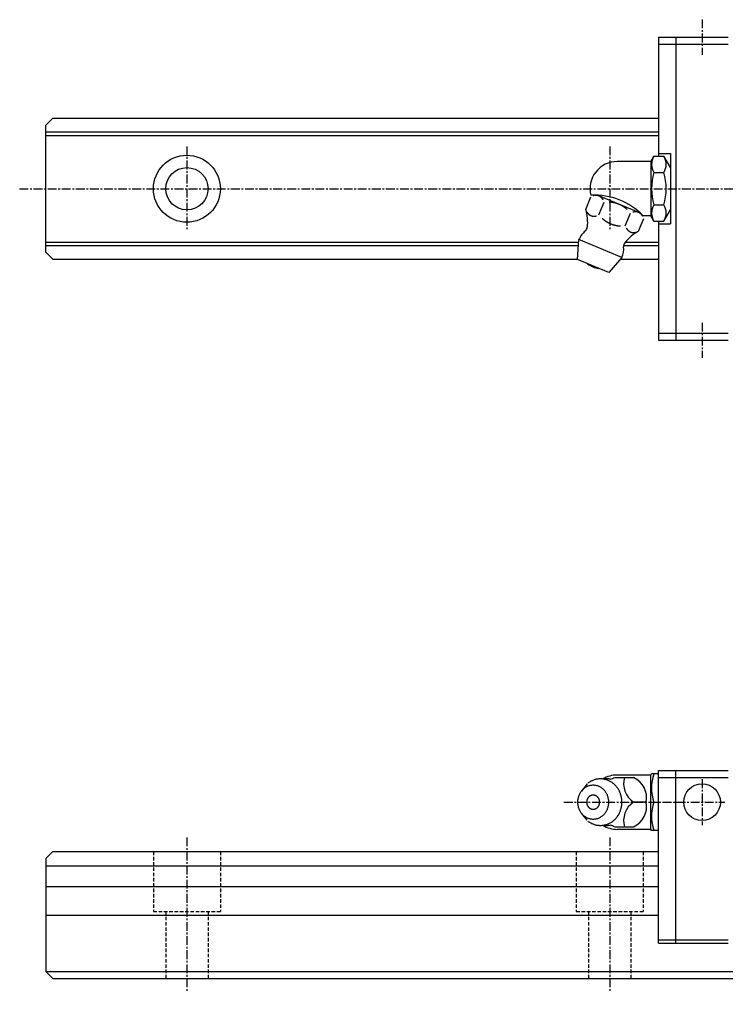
# Model space of a CAD drawing. Extents: x 10 to 344, y 10 to 189.
# Drawn here: x 115.6 to 215.9, y 40.9 to 178.9 of the extents above; entities that cross this region are included whole.
import ezdxf

# ---------------------------------------------------------------- set-up
doc = ezdxf.new("R2010")
doc.units = 0
doc.linetypes.add('CENTER', pattern=[2, 1.25, -0.25, 0.25, -0.25])
doc.linetypes.add('DASHED', pattern=[0.75, 0.5, -0.25])
doc.layers.get('0').update_dxf_attribs({"linetype": 'CONTINUOUS'})
doc.layers.add('CENTER', color=1, linetype='CENTER')

msp = doc.modelspace()

# ---------------------------------------------------------------- linework, layer by layer
at = {"color": 7, "linetype": 'CONTINUOUS'}
for p, q in [((206.23, 176.43), (206.23, 159.53)), ((206.23, 176.43), (208.73, 176.43)), ((206.23, 175.43), (208.73, 175.43)), ((208.73, 176.43), (208.73, 133.43)), ((208.73, 176.43), (216.13, 176.43)), ((208.73, 175.43), (216.13, 175.43)), ((119.33, 163.93), (120.33, 164.93)), ((120.33, 164.93), (206.23, 164.93)), ((119.33, 145.93), (119.33, 163.93)), ((119.33, 163), (206.23, 163)), ((119.33, 162.5), (206.23, 162.5)), ((205.17, 158.78), (200.38, 158.78)), ((205.17, 158.78), (205.6, 159.53)), ((205.17, 158.78), (205.17, 151.08)), ((205.6, 159.53), (207, 159.53)), ((206.23, 159.93), (207.93, 159.93)), ((207.93, 157.93), (207, 159.53)), ((207.93, 159.93), (207.93, 149.93)), ((207.93, 157.93), (207.93, 151.93)), ((205.6, 157.23), (207, 157.23)), ((195.93, 152), (196.67, 153.79)), ((203.7, 151.45), (197.53, 154.01)), ((197.8, 151.22), (198.54, 153.02)), ((205.6, 152.63), (207, 152.63)), ((207, 150.33), (207.93, 151.93)), ((201.54, 149.67), (202.28, 151.47)), ((203.41, 148.9), (204.16, 150.69)), ((205.17, 151.08), (204.08, 151.08)), ((205.6, 150.33), (205.17, 151.08)), ((205.6, 150.33), (207, 150.33)), ((206.23, 150.33), (206.23, 133.43)), ((206.23, 149.93), (207.93, 149.93)), ((194.76, 144.87), (194.96, 147.71)), ((201.06, 145.19), (194.96, 147.71)), ((119.33, 147.37), (194.94, 147.37)), ((119.33, 146.87), (194.9, 146.87)), ((201.29, 146.87), (206.23, 146.87)), ((201.55, 147.37), (206.23, 147.37)), ((119.33, 145.93), (120.33, 144.93)), ((120.33, 144.93), (194.77, 144.93)), ((201.06, 145.19), (199.2, 143.04)), ((200.84, 144.93), (206.23, 144.93)), ((199.2, 143.04), (194.76, 144.87)), ((206.23, 134.43), (208.73, 134.43)), ((208.73, 134.43), (216.13, 134.43)), ((206.23, 133.43), (208.73, 133.43)), ((208.73, 133.43), (216.13, 133.43)), ((205.17, 71.78), (200.38, 71.78)), ((205.17, 71.78), (205.26, 71.93)), ((205.17, 64.08), (205.17, 71.78)), ((206.23, 71.93), (205.26, 71.93)), ((206.23, 47.93), (206.23, 72.43)), ((206.23, 72.43), (208.73, 72.43)), ((208.73, 72.43), (216.13, 72.43)), ((208.73, 47.93), (208.73, 72.43)), ((196.11, 70.51), (195.3, 69.51)), ((200.03, 71.44), (202.71, 71.44)), ((206.23, 71.43), (208.73, 71.43)), ((208.73, 71.43), (216.13, 71.43)), ((204.5, 67.93), (202.7, 67.93)), ((205.6, 67.93), (206.23, 67.93)), ((196.11, 65.36), (195.3, 66.36)), ((200.03, 64.43), (202.71, 64.43)), ((205.17, 64.08), (200.38, 64.08)), ((205.26, 63.93), (205.17, 64.08)), ((206.23, 63.93), (205.26, 63.93)), ((120.33, 60.93), (119.33, 59.93)), ((120.33, 60.93), (206.23, 60.93)), ((119.33, 59.93), (119.33, 43.93)), ((119.33, 58.92), (206.23, 58.92)), ((119.33, 55.95), (206.23, 55.95)), ((119.33, 51.92), (206.23, 51.92)), ((206.23, 48.43), (208.73, 48.43)), ((208.73, 48.43), (216.13, 48.43)), ((206.23, 47.93), (208.73, 47.93)), ((208.73, 47.93), (216.13, 47.93)), ((119.33, 43.93), (339.33, 43.93)), ((120.33, 42.93), (119.33, 43.93)), ((120.33, 42.93), (338.33, 42.93))]:
    msp.add_line(p, q, dxfattribs=at)
at = {"color": 3, "linetype": 'DASHED'}
for p, q in [((134.58, 60.93), (134.58, 52.43)), ((144.08, 60.93), (144.08, 52.43)), ((194.58, 60.93), (194.58, 52.43)), ((204.08, 60.93), (204.08, 52.43)), ((134.58, 52.43), (144.08, 52.43)), ((136.33, 52.43), (136.33, 42.93)), ((142.33, 52.43), (142.33, 42.93)), ((194.58, 52.43), (204.08, 52.43)), ((196.33, 52.43), (196.33, 42.93)), ((202.33, 52.43), (202.33, 42.93))]:
    msp.add_line(p, q, dxfattribs=at)
at = {"color": 7, "linetype": 'CONTINUOUS'}
for points in [[(198.4, 153.34, 0), (198.4, 153.35, 0), (198.39, 153.37, 0), (198.38, 153.38, 0), (198.38, 153.39, 0), (198.37, 153.4, 0), (198.36, 153.41, 0), (198.35, 153.42, 0), (198.35, 153.44, 0), (198.34, 153.45, 0), (198.33, 153.46, 0), (198.32, 153.47, 0), (198.32, 153.48, 0), (198.31, 153.49, 0), (198.3, 153.5, 0), (198.29, 153.51, 0), (198.28, 153.52, 0), (198.28, 153.53, 0), (198.27, 153.54, 0), (198.26, 153.55, 0), (198.25, 153.56, 0), (198.24, 153.57, 0), (198.23, 153.58, 0), (198.23, 153.59, 0), (198.22, 153.6, 0), (198.21, 153.61, 0), (198.2, 153.62, 0), (198.19, 153.63, 0), (198.18, 153.64, 0), (198.17, 153.65, 0), (198.16, 153.66, 0), (198.15, 153.67, 0), (198.14, 153.68, 0), (198.13, 153.69, 0), (198.12, 153.69, 0), (198.12, 153.7, 0), (198.11, 153.71, 0), (198.1, 153.72, 0), (198.09, 153.73, 0), (198.08, 153.74, 0), (198.07, 153.74, 0), (198.06, 153.75, 0), (198.05, 153.76, 0), (198.04, 153.77, 0), (198.03, 153.77, 0), (198.02, 153.78, 0), (198.01, 153.79, 0), (198, 153.79, 0), (197.99, 153.8, 0), (197.97, 153.81, 0), (197.96, 153.81, 0), (197.95, 153.82, 0), (197.94, 153.83, 0), (197.93, 153.83, 0), (197.92, 153.84, 0), (197.91, 153.84, 0), (197.9, 153.85, 0), (197.89, 153.86, 0), (197.88, 153.86, 0), (197.87, 153.87, 0), (197.85, 153.87, 0), (197.84, 153.88, 0), (197.83, 153.88, 0), (197.82, 153.89, 0), (197.81, 153.89, 0), (197.8, 153.9, 0), (197.79, 153.9, 0), (197.78, 153.91, 0), (197.76, 153.91, 0), (197.75, 153.91, 0), (197.74, 153.92, 0), (197.73, 153.92, 0), (197.72, 153.93, 0), (197.7, 153.93, 0), (197.69, 153.93, 0), (197.68, 153.94, 0), (197.67, 153.94, 0), (197.66, 153.94, 0), (197.64, 153.95, 0), (197.63, 153.95, 0), (197.62, 153.95, 0), (197.61, 153.96, 0), (197.59, 153.96, 0), (197.58, 153.96, 0), (197.57, 153.96, 0), (197.56, 153.96, 0), (197.55, 153.97, 0), (197.53, 153.97, 0), (197.52, 153.97, 0), (197.51, 153.97, 0), (197.5, 153.97, 0), (197.48, 153.97, 0), (197.47, 153.97, 0), (197.46, 153.97, 0), (197.44, 153.98, 0), (197.43, 153.98, 0), (197.42, 153.98, 0), (197.41, 153.98, 0), (197.39, 153.98, 0), (197.38, 153.98, 0), (197.37, 153.98, 0), (197.35, 153.98, 0), (197.34, 153.98, 0), (197.33, 153.98, 0), (197.32, 153.98, 0), (197.3, 153.98, 0), (197.29, 153.97, 0), (197.28, 153.97, 0), (197.26, 153.97, 0), (197.25, 153.97, 0), (197.24, 153.97, 0), (197.22, 153.97, 0), (197.21, 153.97, 0), (197.2, 153.97, 0), (197.19, 153.96, 0), (197.17, 153.96, 0), (197.16, 153.96, 0), (197.15, 153.96, 0), (197.13, 153.96, 0), (197.12, 153.95, 0), (197.1, 153.95, 0), (197.09, 153.95, 0), (197.08, 153.94, 0), (197.06, 153.94, 0), (197.05, 153.94, 0), (197.04, 153.93, 0), (197.03, 153.93, 0), (197.01, 153.93, 0), (197, 153.92, 0)], [(201.81, 151.97, 0), (201.79, 151.99, 0), (201.78, 152, 0), (201.76, 152.01, 0), (201.74, 152.03, 0), (201.72, 152.04, 0), (201.71, 152.06, 0), (201.69, 152.07, 0), (201.67, 152.09, 0), (201.66, 152.1, 0), (201.64, 152.12, 0), (201.62, 152.13, 0), (201.6, 152.15, 0), (201.59, 152.16, 0), (201.57, 152.17, 0), (201.55, 152.19, 0), (201.53, 152.2, 0), (201.51, 152.21, 0), (201.5, 152.23, 0), (201.48, 152.24, 0), (201.46, 152.25, 0), (201.44, 152.27, 0), (201.43, 152.28, 0), (201.41, 152.29, 0), (201.39, 152.31, 0), (201.37, 152.32, 0), (201.35, 152.33, 0), (201.33, 152.34, 0), (201.31, 152.36, 0), (201.3, 152.37, 0), (201.28, 152.38, 0), (201.26, 152.39, 0), (201.24, 152.41, 0), (201.22, 152.42, 0), (201.2, 152.43, 0), (201.18, 152.44, 0), (201.16, 152.45, 0), (201.15, 152.46, 0), (201.13, 152.47, 0), (201.11, 152.49, 0), (201.09, 152.5, 0), (201.07, 152.51, 0), (201.05, 152.52, 0), (201.03, 152.53, 0), (201.01, 152.54, 0), (200.99, 152.55, 0), (200.97, 152.56, 0), (200.95, 152.57, 0), (200.93, 152.58, 0), (200.91, 152.59, 0), (200.9, 152.6, 0), (200.88, 152.61, 0), (200.86, 152.62, 0), (200.84, 152.63, 0), (200.82, 152.64, 0), (200.8, 152.65, 0), (200.78, 152.66, 0), (200.76, 152.67, 0), (200.74, 152.68, 0), (200.72, 152.69, 0), (200.7, 152.7, 0), (200.68, 152.71, 0), (200.66, 152.71, 0), (200.64, 152.72, 0), (200.62, 152.73, 0), (200.59, 152.74, 0), (200.57, 152.75, 0), (200.55, 152.76, 0), (200.53, 152.76, 0), (200.51, 152.77, 0), (200.49, 152.78, 0), (200.47, 152.79, 0), (200.45, 152.79, 0), (200.43, 152.8, 0), (200.41, 152.81, 0), (200.39, 152.82, 0), (200.37, 152.82, 0), (200.35, 152.83, 0), (200.33, 152.84, 0), (200.31, 152.84, 0), (200.28, 152.85, 0), (200.26, 152.86, 0), (200.24, 152.86, 0), (200.22, 152.87, 0), (200.2, 152.88, 0), (200.18, 152.88, 0), (200.16, 152.89, 0), (200.14, 152.9, 0), (200.11, 152.9, 0), (200.09, 152.91, 0), (200.07, 152.91, 0), (200.05, 152.92, 0), (200.03, 152.92, 0), (200.01, 152.93, 0), (199.99, 152.93, 0), (199.97, 152.94, 0), (199.94, 152.94, 0), (199.92, 152.95, 0), (199.9, 152.95, 0), (199.88, 152.96, 0), (199.86, 152.96, 0), (199.83, 152.97, 0), (199.81, 152.97, 0), (199.79, 152.97, 0), (199.77, 152.98, 0), (199.75, 152.98, 0), (199.72, 152.99, 0), (199.7, 152.99, 0), (199.68, 152.99, 0), (199.66, 153, 0), (199.64, 153, 0), (199.61, 153, 0), (199.59, 153, 0), (199.57, 153.01, 0), (199.55, 153.01, 0), (199.53, 153.01, 0), (199.5, 153.01, 0), (199.48, 153.02, 0), (199.46, 153.02, 0), (199.44, 153.02, 0), (199.41, 153.02, 0), (199.39, 153.03, 0), (199.37, 153.03, 0), (199.35, 153.03, 0), (199.32, 153.03, 0), (199.3, 153.03, 0), (199.28, 153.03, 0), (199.25, 153.04, 0), (199.23, 153.04, 0)], [(196.07, 151.67, 0), (196.07, 151.66, 0), (196.08, 151.65, 0), (196.09, 151.64, 0), (196.09, 151.63, 0), (196.1, 151.61, 0), (196.11, 151.6, 0), (196.12, 151.59, 0), (196.12, 151.58, 0), (196.13, 151.57, 0), (196.14, 151.56, 0), (196.15, 151.55, 0), (196.15, 151.53, 0), (196.16, 151.52, 0), (196.17, 151.51, 0), (196.18, 151.5, 0), (196.19, 151.49, 0), (196.19, 151.48, 0), (196.2, 151.47, 0), (196.21, 151.46, 0), (196.22, 151.45, 0), (196.23, 151.44, 0), (196.24, 151.43, 0), (196.25, 151.42, 0), (196.25, 151.41, 0), (196.26, 151.4, 0), (196.27, 151.39, 0), (196.28, 151.38, 0), (196.29, 151.37, 0), (196.3, 151.37, 0), (196.31, 151.36, 0), (196.32, 151.35, 0), (196.33, 151.34, 0), (196.34, 151.33, 0), (196.34, 151.32, 0), (196.35, 151.31, 0), (196.37, 151.3, 0), (196.37, 151.3, 0), (196.38, 151.29, 0), (196.39, 151.28, 0), (196.4, 151.27, 0), (196.41, 151.26, 0), (196.42, 151.26, 0), (196.43, 151.25, 0), (196.44, 151.24, 0), (196.46, 151.24, 0), (196.46, 151.23, 0), (196.47, 151.22, 0), (196.49, 151.21, 0), (196.5, 151.21, 0), (196.51, 151.2, 0), (196.52, 151.19, 0), (196.53, 151.19, 0), (196.54, 151.18, 0), (196.55, 151.18, 0), (196.56, 151.17, 0), (196.57, 151.16, 0), (196.58, 151.16, 0), (196.59, 151.15, 0), (196.6, 151.15, 0), (196.62, 151.14, 0), (196.63, 151.14, 0), (196.64, 151.13, 0), (196.65, 151.13, 0), (196.66, 151.12, 0), (196.67, 151.12, 0), (196.68, 151.11, 0), (196.7, 151.11, 0), (196.71, 151.1, 0), (196.72, 151.1, 0), (196.73, 151.1, 0), (196.74, 151.09, 0), (196.75, 151.09, 0), (196.77, 151.08, 0), (196.78, 151.08, 0), (196.79, 151.08, 0), (196.8, 151.07, 0), (196.81, 151.07, 0), (196.83, 151.07, 0), (196.84, 151.06, 0), (196.85, 151.06, 0), (196.86, 151.06, 0), (196.88, 151.06, 0), (196.89, 151.06, 0), (196.9, 151.05, 0), (196.91, 151.05, 0), (196.93, 151.05, 0), (196.94, 151.05, 0), (196.95, 151.05, 0), (196.96, 151.04, 0), (196.97, 151.04, 0), (196.99, 151.04, 0), (197, 151.04, 0), (197.01, 151.04, 0), (197.03, 151.04, 0), (197.04, 151.04, 0), (197.05, 151.04, 0), (197.06, 151.04, 0), (197.08, 151.04, 0), (197.09, 151.04, 0), (197.1, 151.04, 0), (197.12, 151.04, 0), (197.13, 151.04, 0), (197.14, 151.04, 0), (197.15, 151.04, 0), (197.17, 151.04, 0), (197.18, 151.04, 0), (197.19, 151.04, 0), (197.21, 151.04, 0), (197.22, 151.04, 0), (197.23, 151.04, 0), (197.25, 151.05, 0), (197.26, 151.05, 0), (197.27, 151.05, 0), (197.29, 151.05, 0), (197.3, 151.05, 0), (197.31, 151.06, 0), (197.33, 151.06, 0), (197.34, 151.06, 0), (197.35, 151.06, 0), (197.37, 151.06, 0), (197.38, 151.07, 0), (197.39, 151.07, 0), (197.41, 151.07, 0), (197.42, 151.08, 0), (197.43, 151.08, 0), (197.45, 151.08, 0), (197.46, 151.09, 0), (197.47, 151.09, 0)], [(198.27, 150.72, 0), (198.29, 150.71, 0), (198.31, 150.69, 0), (198.32, 150.68, 0), (198.34, 150.66, 0), (198.36, 150.65, 0), (198.38, 150.63, 0), (198.39, 150.62, 0), (198.41, 150.6, 0), (198.43, 150.59, 0), (198.44, 150.57, 0), (198.46, 150.56, 0), (198.48, 150.54, 0), (198.5, 150.53, 0), (198.51, 150.52, 0), (198.53, 150.5, 0), (198.55, 150.49, 0), (198.57, 150.48, 0), (198.59, 150.46, 0), (198.6, 150.45, 0), (198.62, 150.44, 0), (198.64, 150.42, 0), (198.66, 150.41, 0), (198.68, 150.4, 0), (198.69, 150.38, 0), (198.71, 150.37, 0), (198.73, 150.36, 0), (198.75, 150.35, 0), (198.77, 150.33, 0), (198.79, 150.32, 0), (198.81, 150.31, 0), (198.82, 150.3, 0), (198.84, 150.28, 0), (198.86, 150.27, 0), (198.88, 150.26, 0), (198.9, 150.25, 0), (198.92, 150.24, 0), (198.94, 150.23, 0), (198.96, 150.22, 0), (198.97, 150.2, 0), (198.99, 150.19, 0), (199.01, 150.18, 0), (199.03, 150.17, 0), (199.05, 150.16, 0), (199.07, 150.15, 0), (199.09, 150.14, 0), (199.11, 150.13, 0), (199.13, 150.12, 0), (199.15, 150.11, 0), (199.17, 150.1, 0), (199.19, 150.09, 0), (199.21, 150.08, 0), (199.23, 150.07, 0), (199.25, 150.06, 0), (199.27, 150.05, 0), (199.29, 150.04, 0), (199.31, 150.03, 0), (199.33, 150.02, 0), (199.35, 150.01, 0), (199.37, 150, 0), (199.39, 149.99, 0), (199.41, 149.99, 0), (199.43, 149.98, 0), (199.45, 149.97, 0), (199.47, 149.96, 0), (199.49, 149.95, 0), (199.51, 149.94, 0), (199.53, 149.93, 0), (199.55, 149.93, 0), (199.57, 149.92, 0), (199.59, 149.91, 0), (199.61, 149.9, 0), (199.63, 149.9, 0), (199.65, 149.89, 0), (199.67, 149.88, 0), (199.69, 149.87, 0), (199.71, 149.87, 0), (199.74, 149.86, 0), (199.76, 149.85, 0), (199.78, 149.85, 0), (199.8, 149.84, 0), (199.82, 149.83, 0), (199.84, 149.83, 0), (199.86, 149.82, 0), (199.88, 149.81, 0), (199.9, 149.81, 0), (199.93, 149.8, 0), (199.95, 149.79, 0), (199.97, 149.79, 0), (199.99, 149.78, 0), (200.01, 149.78, 0), (200.03, 149.77, 0), (200.05, 149.77, 0), (200.07, 149.76, 0), (200.1, 149.76, 0), (200.12, 149.75, 0), (200.14, 149.75, 0), (200.16, 149.74, 0), (200.18, 149.74, 0), (200.21, 149.73, 0), (200.23, 149.73, 0), (200.25, 149.72, 0), (200.27, 149.72, 0), (200.29, 149.72, 0), (200.31, 149.71, 0), (200.34, 149.71, 0), (200.36, 149.71, 0), (200.38, 149.7, 0), (200.4, 149.7, 0), (200.43, 149.69, 0), (200.45, 149.69, 0), (200.47, 149.69, 0), (200.49, 149.69, 0), (200.51, 149.68, 0), (200.54, 149.68, 0), (200.56, 149.68, 0), (200.58, 149.68, 0), (200.6, 149.67, 0), (200.62, 149.67, 0), (200.65, 149.67, 0), (200.67, 149.67, 0), (200.69, 149.66, 0), (200.72, 149.66, 0), (200.74, 149.66, 0), (200.76, 149.66, 0), (200.78, 149.66, 0), (200.8, 149.66, 0), (200.83, 149.65, 0), (200.85, 149.65, 0)], [(204.02, 151.02, 0), (204.01, 151.03, 0), (204, 151.04, 0), (204, 151.05, 0), (203.99, 151.06, 0), (203.98, 151.08, 0), (203.97, 151.09, 0), (203.97, 151.1, 0), (203.96, 151.11, 0), (203.95, 151.12, 0), (203.94, 151.13, 0), (203.94, 151.14, 0), (203.93, 151.15, 0), (203.92, 151.17, 0), (203.91, 151.18, 0), (203.91, 151.19, 0), (203.9, 151.2, 0), (203.89, 151.21, 0), (203.88, 151.22, 0), (203.87, 151.23, 0), (203.86, 151.24, 0), (203.85, 151.25, 0), (203.85, 151.26, 0), (203.84, 151.27, 0), (203.83, 151.28, 0), (203.82, 151.29, 0), (203.81, 151.3, 0), (203.8, 151.31, 0), (203.79, 151.32, 0), (203.78, 151.33, 0), (203.77, 151.34, 0), (203.77, 151.34, 0), (203.76, 151.35, 0), (203.75, 151.36, 0), (203.74, 151.37, 0), (203.73, 151.38, 0), (203.72, 151.39, 0), (203.71, 151.39, 0), (203.7, 151.4, 0), (203.69, 151.41, 0), (203.68, 151.42, 0), (203.67, 151.43, 0), (203.66, 151.43, 0), (203.65, 151.44, 0), (203.64, 151.45, 0), (203.63, 151.46, 0), (203.62, 151.46, 0), (203.61, 151.47, 0), (203.6, 151.48, 0), (203.59, 151.48, 0), (203.58, 151.49, 0), (203.57, 151.5, 0), (203.56, 151.5, 0), (203.54, 151.51, 0), (203.53, 151.51, 0), (203.52, 151.52, 0), (203.51, 151.53, 0), (203.5, 151.53, 0), (203.49, 151.54, 0), (203.48, 151.54, 0), (203.47, 151.55, 0), (203.46, 151.55, 0), (203.44, 151.56, 0), (203.43, 151.56, 0), (203.42, 151.57, 0), (203.41, 151.57, 0), (203.4, 151.58, 0), (203.39, 151.58, 0), (203.38, 151.59, 0), (203.36, 151.59, 0), (203.35, 151.59, 0), (203.34, 151.6, 0), (203.33, 151.6, 0), (203.32, 151.61, 0), (203.31, 151.61, 0), (203.29, 151.61, 0), (203.28, 151.62, 0), (203.27, 151.62, 0), (203.26, 151.62, 0), (203.24, 151.62, 0), (203.23, 151.63, 0), (203.22, 151.63, 0), (203.21, 151.63, 0), (203.2, 151.63, 0), (203.18, 151.64, 0), (203.17, 151.64, 0), (203.16, 151.64, 0), (203.15, 151.64, 0), (203.13, 151.64, 0), (203.12, 151.65, 0), (203.11, 151.65, 0), (203.1, 151.65, 0), (203.08, 151.65, 0), (203.07, 151.65, 0), (203.06, 151.65, 0), (203.04, 151.65, 0), (203.03, 151.65, 0), (203.02, 151.65, 0), (203.01, 151.65, 0), (202.99, 151.65, 0), (202.98, 151.65, 0), (202.97, 151.65, 0), (202.95, 151.65, 0), (202.94, 151.65, 0), (202.93, 151.65, 0), (202.92, 151.65, 0), (202.9, 151.65, 0), (202.89, 151.65, 0), (202.88, 151.65, 0), (202.86, 151.65, 0), (202.85, 151.65, 0), (202.84, 151.64, 0), (202.82, 151.64, 0), (202.81, 151.64, 0), (202.8, 151.64, 0), (202.78, 151.64, 0), (202.77, 151.63, 0), (202.76, 151.63, 0), (202.74, 151.63, 0), (202.73, 151.63, 0), (202.72, 151.62, 0), (202.7, 151.62, 0), (202.69, 151.62, 0), (202.68, 151.62, 0), (202.66, 151.61, 0), (202.65, 151.61, 0), (202.64, 151.61, 0), (202.62, 151.6, 0), (202.61, 151.6, 0)], [(201.68, 149.35, 0), (201.69, 149.34, 0), (201.69, 149.32, 0), (201.7, 149.31, 0), (201.71, 149.3, 0), (201.71, 149.29, 0), (201.72, 149.28, 0), (201.73, 149.27, 0), (201.74, 149.25, 0), (201.74, 149.24, 0), (201.75, 149.23, 0), (201.76, 149.22, 0), (201.77, 149.21, 0), (201.77, 149.2, 0), (201.78, 149.19, 0), (201.79, 149.18, 0), (201.8, 149.17, 0), (201.81, 149.16, 0), (201.81, 149.15, 0), (201.82, 149.14, 0), (201.83, 149.13, 0), (201.84, 149.12, 0), (201.85, 149.11, 0), (201.86, 149.1, 0), (201.87, 149.09, 0), (201.87, 149.08, 0), (201.88, 149.07, 0), (201.89, 149.06, 0), (201.9, 149.05, 0), (201.91, 149.04, 0), (201.92, 149.03, 0), (201.93, 149.02, 0), (201.94, 149.01, 0), (201.95, 149, 0), (201.96, 149, 0), (201.97, 148.99, 0), (201.98, 148.98, 0), (201.99, 148.97, 0), (202, 148.96, 0), (202.01, 148.96, 0), (202.02, 148.95, 0), (202.03, 148.94, 0), (202.04, 148.93, 0), (202.05, 148.93, 0), (202.06, 148.92, 0), (202.07, 148.91, 0), (202.08, 148.9, 0), (202.09, 148.9, 0), (202.1, 148.89, 0), (202.11, 148.88, 0), (202.12, 148.88, 0), (202.13, 148.87, 0), (202.14, 148.86, 0), (202.15, 148.86, 0), (202.16, 148.85, 0), (202.17, 148.84, 0), (202.18, 148.84, 0), (202.19, 148.83, 0), (202.21, 148.83, 0), (202.22, 148.82, 0), (202.23, 148.82, 0), (202.24, 148.81, 0), (202.25, 148.81, 0), (202.26, 148.8, 0), (202.27, 148.8, 0), (202.28, 148.79, 0), (202.3, 148.79, 0), (202.31, 148.78, 0), (202.32, 148.78, 0), (202.33, 148.78, 0), (202.34, 148.77, 0), (202.35, 148.77, 0), (202.37, 148.76, 0), (202.38, 148.76, 0), (202.39, 148.76, 0), (202.4, 148.75, 0), (202.41, 148.75, 0), (202.43, 148.75, 0), (202.44, 148.74, 0), (202.45, 148.74, 0), (202.46, 148.74, 0), (202.47, 148.74, 0), (202.49, 148.73, 0), (202.5, 148.73, 0), (202.51, 148.73, 0), (202.53, 148.73, 0), (202.54, 148.72, 0), (202.55, 148.72, 0), (202.56, 148.72, 0), (202.57, 148.72, 0), (202.59, 148.72, 0), (202.6, 148.72, 0), (202.61, 148.72, 0), (202.62, 148.71, 0), (202.64, 148.71, 0), (202.65, 148.71, 0), (202.66, 148.71, 0), (202.68, 148.71, 0), (202.69, 148.71, 0), (202.7, 148.71, 0), (202.72, 148.71, 0), (202.73, 148.71, 0), (202.74, 148.71, 0), (202.75, 148.71, 0), (202.77, 148.71, 0), (202.78, 148.71, 0), (202.79, 148.71, 0), (202.81, 148.72, 0), (202.82, 148.72, 0), (202.83, 148.72, 0), (202.85, 148.72, 0), (202.86, 148.72, 0), (202.87, 148.72, 0), (202.88, 148.72, 0), (202.9, 148.73, 0), (202.91, 148.73, 0), (202.93, 148.73, 0), (202.94, 148.73, 0), (202.95, 148.74, 0), (202.97, 148.74, 0), (202.98, 148.74, 0), (202.99, 148.74, 0), (203, 148.75, 0), (203.02, 148.75, 0), (203.03, 148.75, 0), (203.04, 148.76, 0), (203.06, 148.76, 0), (203.07, 148.76, 0), (203.09, 148.77, 0)], [(196.2, 65.28, 0), (196.29, 65.21, 0), (196.38, 65.15, 0), (196.47, 65.09, 0), (196.56, 65.04, 0), (196.65, 64.98, 0), (196.75, 64.93, 0), (196.84, 64.89, 0), (196.94, 64.85, 0), (197.04, 64.81, 0), (197.14, 64.77, 0), (197.24, 64.74, 0), (197.34, 64.72, 0), (197.44, 64.69, 0), (197.55, 64.67, 0), (197.65, 64.66, 0), (197.76, 64.65, 0), (197.86, 64.64, 0), (197.97, 64.64, 0), (198.07, 64.64, 0), (198.18, 64.64, 0), (198.28, 64.65, 0), (198.39, 64.66, 0), (198.49, 64.68, 0), (198.59, 64.7, 0), (198.7, 64.72, 0), (198.8, 64.75, 0), (198.9, 64.78, 0), (199, 64.81, 0), (199.1, 64.85, 0), (199.2, 64.89, 0), (199.29, 64.94, 0), (199.39, 64.99, 0), (199.48, 65.04, 0), (199.57, 65.1, 0), (199.66, 65.16, 0), (199.75, 65.22, 0), (199.83, 65.29, 0), (199.92, 65.36, 0), (200, 65.43, 0), (200.08, 65.51, 0), (200.15, 65.58, 0), (200.23, 65.66, 0), (200.3, 65.75, 0), (200.36, 65.84, 0), (200.43, 65.92, 0), (200.49, 66.02, 0), (200.55, 66.11, 0), (200.61, 66.21, 0), (200.66, 66.3, 0), (200.71, 66.4, 0), (200.76, 66.5, 0), (200.8, 66.61, 0), (200.84, 66.71, 0), (200.88, 66.82, 0), (200.92, 66.93, 0), (200.95, 67.04, 0), (200.97, 67.15, 0), (201, 67.26, 0), (201.02, 67.37, 0), (201.03, 67.48, 0), (201.05, 67.59, 0), (201.06, 67.71, 0), (201.06, 67.82, 0), (201.06, 67.93, 0), (201.06, 68.05, 0), (201.06, 68.16, 0), (201.05, 68.28, 0), (201.03, 68.39, 0), (201.02, 68.5, 0), (201, 68.61, 0), (200.97, 68.72, 0), (200.95, 68.83, 0), (200.92, 68.94, 0), (200.88, 69.05, 0), (200.84, 69.16, 0), (200.8, 69.26, 0), (200.76, 69.37, 0), (200.71, 69.47, 0), (200.66, 69.57, 0), (200.61, 69.66, 0), (200.55, 69.76, 0), (200.49, 69.85, 0), (200.43, 69.95, 0), (200.36, 70.03, 0), (200.3, 70.12, 0), (200.23, 70.2, 0), (200.15, 70.29, 0), (200.08, 70.36, 0), (200, 70.44, 0), (199.92, 70.51, 0), (199.83, 70.58, 0), (199.75, 70.65, 0), (199.66, 70.71, 0), (199.57, 70.77, 0), (199.48, 70.83, 0), (199.39, 70.88, 0), (199.29, 70.93, 0), (199.2, 70.98, 0), (199.1, 71.02, 0), (199, 71.06, 0), (198.9, 71.09, 0), (198.8, 71.12, 0), (198.7, 71.15, 0), (198.59, 71.17, 0), (198.49, 71.19, 0), (198.39, 71.21, 0), (198.28, 71.22, 0), (198.18, 71.23, 0), (198.07, 71.23, 0), (197.97, 71.23, 0), (197.86, 71.23, 0), (197.76, 71.22, 0), (197.65, 71.21, 0), (197.55, 71.2, 0), (197.44, 71.18, 0), (197.34, 71.15, 0), (197.24, 71.13, 0), (197.14, 71.1, 0), (197.04, 71.06, 0), (196.94, 71.02, 0), (196.84, 70.98, 0), (196.75, 70.94, 0), (196.65, 70.89, 0), (196.56, 70.83, 0), (196.47, 70.78, 0), (196.38, 70.72, 0), (196.29, 70.66, 0), (196.2, 70.59, 0)], [(199.39, 71.19, 0), (199.38, 71.19, 0), (199.37, 71.19, 0), (199.37, 71.19, 0), (199.36, 71.19, 0), (199.35, 71.19, 0), (199.34, 71.2, 0), (199.34, 71.2, 0), (199.33, 71.2, 0), (199.32, 71.2, 0), (199.32, 71.2, 0), (199.31, 71.2, 0), (199.3, 71.2, 0), (199.29, 71.2, 0), (199.29, 71.2, 0), (199.28, 71.21, 0), (199.27, 71.21, 0), (199.27, 71.21, 0), (199.26, 71.21, 0), (199.25, 71.21, 0), (199.25, 71.21, 0), (199.24, 71.21, 0), (199.23, 71.21, 0), (199.22, 71.21, 0), (199.22, 71.21, 0), (199.21, 71.21, 0), (199.2, 71.22, 0), (199.2, 71.22, 0), (199.19, 71.22, 0), (199.18, 71.22, 0), (199.18, 71.22, 0), (199.17, 71.22, 0), (199.16, 71.22, 0), (199.15, 71.22, 0), (199.15, 71.22, 0), (199.14, 71.22, 0), (199.13, 71.22, 0), (199.12, 71.22, 0), (199.12, 71.22, 0), (199.11, 71.22, 0), (199.1, 71.23, 0), (199.1, 71.23, 0), (199.09, 71.23, 0), (199.08, 71.23, 0), (199.07, 71.23, 0), (199.07, 71.23, 0), (199.06, 71.23, 0), (199.05, 71.23, 0), (199.05, 71.23, 0), (199.04, 71.23, 0), (199.03, 71.23, 0), (199.02, 71.23, 0), (199.02, 71.23, 0), (199.01, 71.23, 0), (199, 71.23, 0), (199, 71.23, 0), (198.99, 71.23, 0), (198.98, 71.23, 0), (198.97, 71.23, 0), (198.97, 71.23, 0), (198.96, 71.23, 0), (198.95, 71.23, 0), (198.95, 71.23, 0), (198.94, 71.23, 0), (198.93, 71.23, 0), (198.93, 71.23, 0), (198.92, 71.23, 0), (198.91, 71.23, 0), (198.9, 71.23, 0), (198.9, 71.23, 0), (198.89, 71.23, 0), (198.88, 71.23, 0), (198.87, 71.23, 0), (198.87, 71.23, 0), (198.86, 71.23, 0), (198.85, 71.23, 0), (198.85, 71.23, 0), (198.84, 71.23, 0), (198.83, 71.23, 0), (198.82, 71.23, 0), (198.82, 71.23, 0), (198.81, 71.23, 0), (198.8, 71.23, 0), (198.8, 71.23, 0), (198.79, 71.23, 0), (198.78, 71.23, 0), (198.78, 71.23, 0), (198.77, 71.23, 0), (198.76, 71.23, 0), (198.75, 71.23, 0), (198.75, 71.23, 0), (198.74, 71.23, 0), (198.73, 71.23, 0), (198.72, 71.23, 0), (198.72, 71.23, 0), (198.71, 71.23, 0), (198.7, 71.23, 0), (198.7, 71.23, 0), (198.69, 71.23, 0), (198.68, 71.23, 0), (198.68, 71.23, 0), (198.67, 71.23, 0), (198.66, 71.23, 0), (198.65, 71.23, 0), (198.65, 71.23, 0), (198.64, 71.23, 0), (198.63, 71.22, 0), (198.62, 71.22, 0), (198.62, 71.22, 0), (198.61, 71.22, 0), (198.6, 71.22, 0), (198.6, 71.22, 0), (198.59, 71.22, 0), (198.58, 71.22, 0), (198.57, 71.22, 0), (198.57, 71.22, 0), (198.56, 71.22, 0), (198.55, 71.22, 0), (198.55, 71.22, 0), (198.54, 71.22, 0), (198.53, 71.21, 0), (198.53, 71.21, 0), (198.52, 71.21, 0), (198.51, 71.21, 0), (198.5, 71.21, 0), (198.5, 71.21, 0), (198.49, 71.21, 0), (198.48, 71.21, 0), (198.47, 71.21, 0)], [(196.98, 65.53, 0), (197.09, 65.54, 0), (197.2, 65.55, 0), (197.31, 65.56, 0), (197.41, 65.58, 0), (197.52, 65.61, 0), (197.62, 65.64, 0), (197.73, 65.68, 0), (197.83, 65.72, 0), (197.93, 65.77, 0), (198.03, 65.82, 0), (198.12, 65.88, 0), (198.21, 65.94, 0), (198.3, 66.01, 0), (198.39, 66.08, 0), (198.47, 66.16, 0), (198.55, 66.24, 0), (198.62, 66.32, 0), (198.69, 66.41, 0), (198.76, 66.51, 0), (198.82, 66.6, 0), (198.88, 66.7, 0), (198.94, 66.8, 0), (198.99, 66.91, 0), (199.03, 67.02, 0), (199.07, 67.13, 0), (199.1, 67.24, 0), (199.13, 67.35, 0), (199.16, 67.47, 0), (199.17, 67.58, 0), (199.19, 67.7, 0), (199.19, 67.82, 0), (199.2, 67.93, 0), (199.19, 68.05, 0), (199.19, 68.17, 0), (199.17, 68.29, 0), (199.16, 68.4, 0), (199.13, 68.52, 0), (199.1, 68.63, 0), (199.07, 68.74, 0), (199.03, 68.85, 0), (198.99, 68.96, 0), (198.94, 69.07, 0), (198.88, 69.17, 0), (198.82, 69.27, 0), (198.76, 69.36, 0), (198.69, 69.46, 0), (198.62, 69.55, 0), (198.55, 69.63, 0), (198.47, 69.71, 0), (198.39, 69.79, 0), (198.3, 69.86, 0), (198.21, 69.93, 0), (198.12, 69.99, 0), (198.03, 70.05, 0), (197.93, 70.1, 0), (197.83, 70.15, 0), (197.73, 70.19, 0), (197.62, 70.23, 0), (197.52, 70.26, 0), (197.41, 70.29, 0), (197.31, 70.31, 0), (197.2, 70.32, 0), (197.09, 70.33, 0), (196.98, 70.33, 0), (196.87, 70.33, 0), (196.76, 70.32, 0), (196.65, 70.31, 0), (196.55, 70.29, 0), (196.44, 70.26, 0), (196.34, 70.23, 0), (196.23, 70.19, 0), (196.13, 70.15, 0), (196.03, 70.1, 0), (195.94, 70.05, 0), (195.84, 69.99, 0), (195.75, 69.93, 0), (195.66, 69.86, 0), (195.57, 69.79, 0), (195.49, 69.71, 0), (195.41, 69.63, 0), (195.34, 69.55, 0), (195.27, 69.46, 0), (195.2, 69.36, 0), (195.14, 69.27, 0), (195.08, 69.17, 0), (195.03, 69.07, 0), (194.98, 68.96, 0), (194.93, 68.85, 0), (194.89, 68.74, 0), (194.86, 68.63, 0), (194.83, 68.52, 0), (194.81, 68.4, 0), (194.79, 68.29, 0), (194.77, 68.17, 0), (194.76, 68.05, 0), (194.76, 67.93, 0), (194.76, 67.82, 0), (194.77, 67.7, 0), (194.79, 67.58, 0), (194.81, 67.47, 0), (194.83, 67.35, 0), (194.86, 67.24, 0), (194.89, 67.13, 0), (194.93, 67.02, 0), (194.98, 66.91, 0), (195.03, 66.8, 0), (195.08, 66.7, 0), (195.14, 66.6, 0), (195.2, 66.51, 0), (195.27, 66.41, 0), (195.34, 66.32, 0), (195.41, 66.24, 0), (195.49, 66.16, 0), (195.57, 66.08, 0), (195.66, 66.01, 0), (195.75, 65.94, 0), (195.84, 65.88, 0), (195.94, 65.82, 0), (196.03, 65.77, 0), (196.13, 65.72, 0), (196.23, 65.68, 0), (196.34, 65.64, 0), (196.44, 65.61, 0), (196.55, 65.58, 0), (196.65, 65.56, 0), (196.76, 65.55, 0), (196.87, 65.54, 0), (196.98, 65.53, 0)], [(196.98, 66.93, 0), (197.03, 66.94, 0), (197.07, 66.94, 0), (197.12, 66.95, 0), (197.16, 66.95, 0), (197.21, 66.96, 0), (197.25, 66.98, 0), (197.29, 66.99, 0), (197.33, 67.01, 0), (197.38, 67.03, 0), (197.42, 67.05, 0), (197.46, 67.08, 0), (197.49, 67.1, 0), (197.53, 67.13, 0), (197.57, 67.16, 0), (197.6, 67.19, 0), (197.63, 67.23, 0), (197.66, 67.26, 0), (197.69, 67.3, 0), (197.72, 67.34, 0), (197.75, 67.38, 0), (197.77, 67.42, 0), (197.79, 67.46, 0), (197.81, 67.51, 0), (197.83, 67.55, 0), (197.85, 67.6, 0), (197.86, 67.64, 0), (197.88, 67.69, 0), (197.89, 67.74, 0), (197.89, 67.79, 0), (197.9, 67.84, 0), (197.9, 67.89, 0), (197.9, 67.93, 0), (197.9, 67.98, 0), (197.9, 68.03, 0), (197.89, 68.08, 0), (197.89, 68.13, 0), (197.88, 68.18, 0), (197.86, 68.23, 0), (197.85, 68.27, 0), (197.83, 68.32, 0), (197.81, 68.36, 0), (197.79, 68.41, 0), (197.77, 68.45, 0), (197.75, 68.49, 0), (197.72, 68.53, 0), (197.69, 68.57, 0), (197.66, 68.61, 0), (197.63, 68.64, 0), (197.6, 68.68, 0), (197.57, 68.71, 0), (197.53, 68.74, 0), (197.49, 68.77, 0), (197.46, 68.79, 0), (197.42, 68.82, 0), (197.38, 68.84, 0), (197.33, 68.86, 0), (197.29, 68.88, 0), (197.25, 68.89, 0), (197.21, 68.9, 0), (197.16, 68.92, 0), (197.12, 68.92, 0), (197.07, 68.93, 0), (197.03, 68.93, 0), (196.98, 68.93, 0), (196.94, 68.93, 0), (196.89, 68.93, 0), (196.84, 68.92, 0), (196.8, 68.92, 0), (196.76, 68.9, 0), (196.71, 68.89, 0), (196.67, 68.88, 0), (196.63, 68.86, 0), (196.59, 68.84, 0), (196.54, 68.82, 0), (196.5, 68.79, 0), (196.47, 68.77, 0), (196.43, 68.74, 0), (196.39, 68.71, 0), (196.36, 68.68, 0), (196.33, 68.64, 0), (196.3, 68.61, 0), (196.27, 68.57, 0), (196.24, 68.53, 0), (196.21, 68.49, 0), (196.19, 68.45, 0), (196.16, 68.41, 0), (196.15, 68.36, 0), (196.13, 68.32, 0), (196.11, 68.27, 0), (196.1, 68.23, 0), (196.08, 68.18, 0), (196.07, 68.13, 0), (196.07, 68.08, 0), (196.06, 68.03, 0), (196.06, 67.98, 0), (196.06, 67.93, 0), (196.06, 67.89, 0), (196.06, 67.84, 0), (196.07, 67.79, 0), (196.07, 67.74, 0), (196.08, 67.69, 0), (196.1, 67.64, 0), (196.11, 67.6, 0), (196.13, 67.55, 0), (196.15, 67.51, 0), (196.16, 67.46, 0), (196.19, 67.42, 0), (196.21, 67.38, 0), (196.24, 67.34, 0), (196.27, 67.3, 0), (196.3, 67.26, 0), (196.33, 67.23, 0), (196.36, 67.19, 0), (196.39, 67.16, 0), (196.43, 67.13, 0), (196.47, 67.1, 0), (196.5, 67.08, 0), (196.54, 67.05, 0), (196.59, 67.03, 0), (196.63, 67.01, 0), (196.67, 66.99, 0), (196.71, 66.98, 0), (196.76, 66.96, 0), (196.8, 66.95, 0), (196.84, 66.95, 0), (196.89, 66.94, 0), (196.94, 66.94, 0), (196.98, 66.93, 0)], [(198.47, 64.66, 0), (198.48, 64.66, 0), (198.49, 64.66, 0), (198.5, 64.66, 0), (198.5, 64.66, 0), (198.51, 64.66, 0), (198.52, 64.66, 0), (198.53, 64.66, 0), (198.53, 64.66, 0), (198.54, 64.65, 0), (198.55, 64.65, 0), (198.55, 64.65, 0), (198.56, 64.65, 0), (198.57, 64.65, 0), (198.57, 64.65, 0), (198.58, 64.65, 0), (198.59, 64.65, 0), (198.6, 64.65, 0), (198.6, 64.65, 0), (198.61, 64.65, 0), (198.62, 64.65, 0), (198.62, 64.65, 0), (198.63, 64.65, 0), (198.64, 64.64, 0), (198.65, 64.64, 0), (198.65, 64.64, 0), (198.66, 64.64, 0), (198.67, 64.64, 0), (198.68, 64.64, 0), (198.68, 64.64, 0), (198.69, 64.64, 0), (198.7, 64.64, 0), (198.7, 64.64, 0), (198.71, 64.64, 0), (198.72, 64.64, 0), (198.72, 64.64, 0), (198.73, 64.64, 0), (198.74, 64.64, 0), (198.75, 64.64, 0), (198.75, 64.64, 0), (198.76, 64.64, 0), (198.77, 64.64, 0), (198.78, 64.64, 0), (198.78, 64.64, 0), (198.79, 64.64, 0), (198.8, 64.64, 0), (198.8, 64.64, 0), (198.81, 64.64, 0), (198.82, 64.64, 0), (198.82, 64.64, 0), (198.83, 64.64, 0), (198.84, 64.64, 0), (198.85, 64.64, 0), (198.85, 64.64, 0), (198.86, 64.63, 0), (198.87, 64.63, 0), (198.87, 64.63, 0), (198.88, 64.63, 0), (198.89, 64.63, 0), (198.9, 64.64, 0), (198.9, 64.64, 0), (198.91, 64.64, 0), (198.92, 64.64, 0), (198.93, 64.64, 0), (198.93, 64.64, 0), (198.94, 64.64, 0), (198.95, 64.64, 0), (198.95, 64.64, 0), (198.96, 64.64, 0), (198.97, 64.64, 0), (198.97, 64.64, 0), (198.98, 64.64, 0), (198.99, 64.64, 0), (199, 64.64, 0), (199, 64.64, 0), (199.01, 64.64, 0), (199.02, 64.64, 0), (199.02, 64.64, 0), (199.03, 64.64, 0), (199.04, 64.64, 0), (199.05, 64.64, 0), (199.05, 64.64, 0), (199.06, 64.64, 0), (199.07, 64.64, 0), (199.07, 64.64, 0), (199.08, 64.64, 0), (199.09, 64.64, 0), (199.1, 64.64, 0), (199.1, 64.64, 0), (199.11, 64.64, 0), (199.12, 64.65, 0), (199.12, 64.65, 0), (199.13, 64.65, 0), (199.14, 64.65, 0), (199.15, 64.65, 0), (199.15, 64.65, 0), (199.16, 64.65, 0), (199.17, 64.65, 0), (199.18, 64.65, 0), (199.18, 64.65, 0), (199.19, 64.65, 0), (199.2, 64.65, 0), (199.2, 64.65, 0), (199.21, 64.66, 0), (199.22, 64.66, 0), (199.22, 64.66, 0), (199.23, 64.66, 0), (199.24, 64.66, 0), (199.25, 64.66, 0), (199.25, 64.66, 0), (199.26, 64.66, 0), (199.27, 64.66, 0), (199.27, 64.66, 0), (199.28, 64.66, 0), (199.29, 64.67, 0), (199.29, 64.67, 0), (199.3, 64.67, 0), (199.31, 64.67, 0), (199.32, 64.67, 0), (199.32, 64.67, 0), (199.33, 64.67, 0), (199.34, 64.67, 0), (199.34, 64.67, 0), (199.35, 64.68, 0), (199.36, 64.68, 0), (199.37, 64.68, 0), (199.37, 64.68, 0), (199.38, 64.68, 0), (199.39, 64.68, 0)]]:
    msp.add_polyline3d(points, dxfattribs=at)
for centre, radius in [((139.33, 154.93), 4.75), ((139.33, 154.93), 3), ((212.43, 67.93), 2.6)]:
    msp.add_circle(centre, radius, dxfattribs=at)
for centre, radius, start, end in [((200.38, 154.93), 3.85, 89.9688, 194.0472), ((207.34, 158.38), 2.08, 146.4718, 213.5286), ((205.27, 158.38), 2.08, 326.4714, 33.5282), ((213.07, 154.93), 7.81, 162.8691, 197.1308), ((199.54, 154.93), 7.81, 342.8691, 17.1308), ((197.17, 144.42), 9.6, 44.0073, 93.1525), ((190.2, 150.23), 6, 352.7335, 17.1648), ((207.34, 151.48), 2.08, 146.4713, 213.5276), ((205.27, 151.48), 2.08, 326.4724, 33.5286), ((195.35, 149.57), 0.8, 310.4487, 352.7334), ((198.01, 146.45), 3.3, 130.4487, 157.5), ((206.21, 143.59), 6, 117.8352, 142.2665), ((198.01, 146.45), 3.3, 337.5, 4.5513), ((202.1, 146.77), 0.8, 142.2666, 184.5512), ((198.16, 146.8), 3.2, 232.1232, 262.8767), ((200.38, 67.93), 3.85, 89.9688, 121.6159), ((211.2, 69.93), 5.95, 160.3465, 199.6535), ((197.32, 76.8), 6, 290.5447, 296.794), ((204.48, 70.57), 3.18, 164.0292, 236.0167), ((201.38, 68.54), 3.18, 348.9835, 65.3755), ((204.48, 65.3), 3.18, 123.9833, 195.9708), ((201.38, 67.33), 3.18, 294.6245, 11.0165), ((211.2, 65.93), 5.95, 160.3465, 199.6535), ((200.38, 67.93), 3.85, 238.3841, 270.0312), ((197.32, 59.07), 6, 63.206, 69.4553)]:
    msp.add_arc(centre, radius, start, end, dxfattribs=at)
at = {"layer": 'CENTER', "color": 1, "linetype": 'CENTER'}
for p, q in [((212.43, 178.93), (212.43, 173.93)), ((139.33, 160.93), (139.33, 148.93)), ((199.33, 160.93), (199.33, 148.93)), ((115.58, 154.93), (344.33, 154.93)), ((212.43, 135.93), (212.43, 130.93)), ((212.43, 71.18), (212.43, 64.68)), ((192.82, 67.93), (215.68, 67.93)), ((139.33, 62.93), (139.33, 40.93)), ((199.33, 62.93), (199.33, 40.93))]:
    msp.add_line(p, q, dxfattribs=at)

doc.saveas('drawing.dxf')
